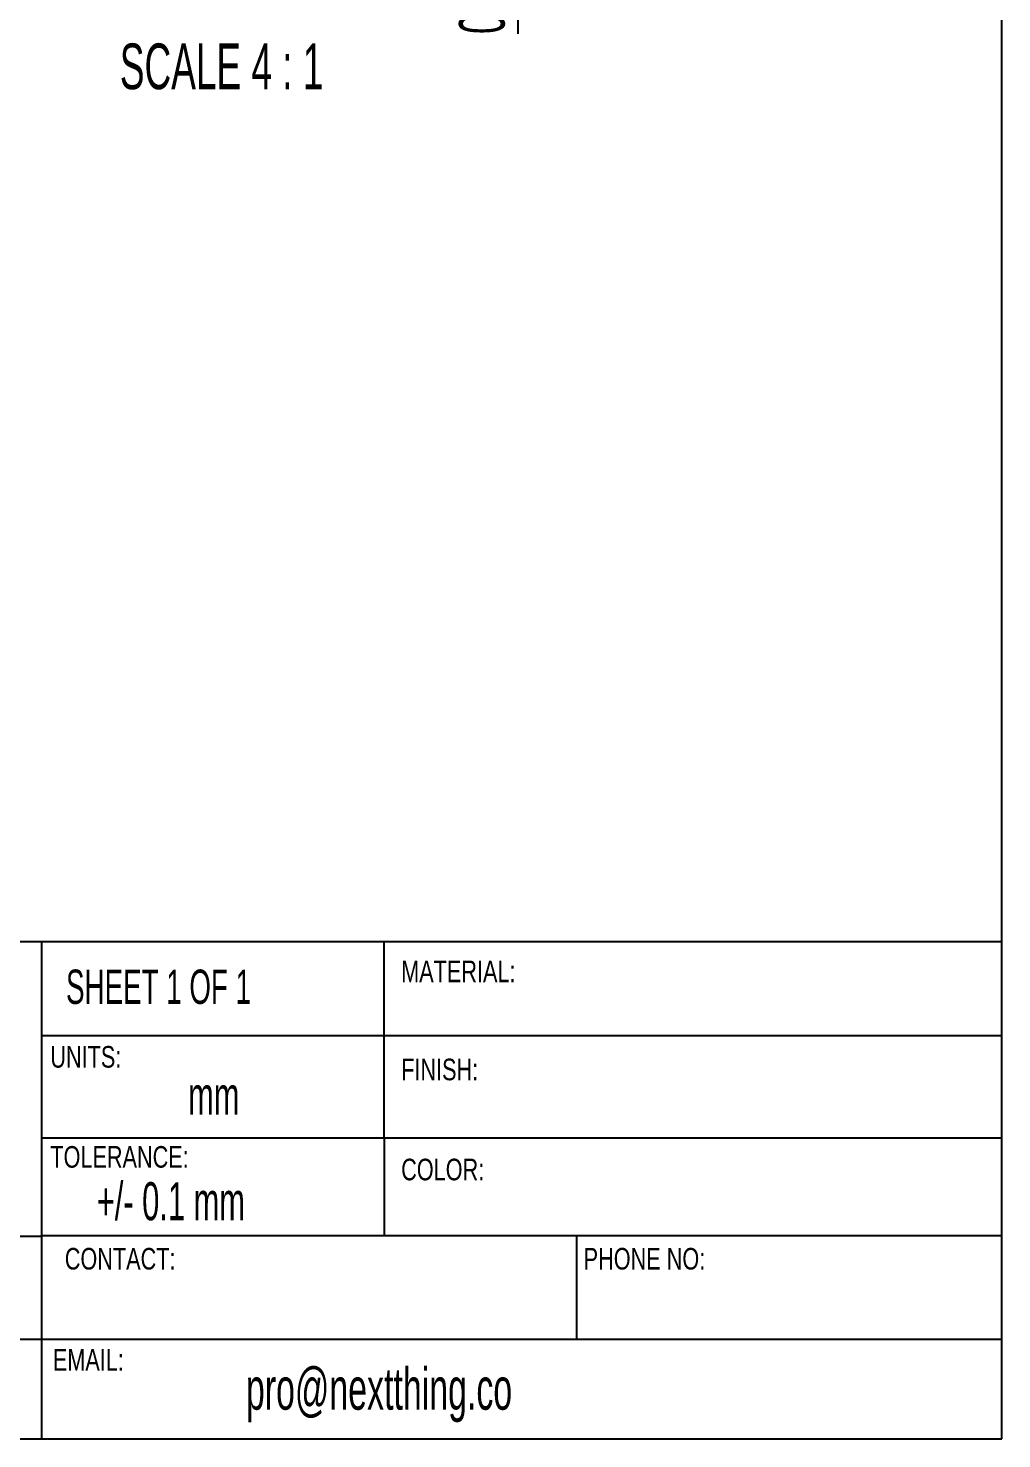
# Model space of a CAD drawing. Extents: x 13 to 282, y 8 to 200.
# Drawn here: x 214.7 to 282.3, y 8.5 to 106.5 of the extents above; entities that cross this region are included whole.
import ezdxf

# ---------------------------------------------------------------- set-up
doc = ezdxf.new("R2010")
doc.units = 0
doc.layers.get('0').update_dxf_attribs({"linetype": 'CONTINUOUS'})
doc.styles.add('SLDTEXTSTYLE0', font='TXT', dxfattribs={"width": 0.605})
doc.styles.add('SLDTEXTSTYLE1', font='TXT', dxfattribs={"width": 0.75})
doc.dimstyles.new('SLDDIMSTYLE5', dxfattribs={"dimtxt": 3.081982, "dimasz": 3.302, "dimexe": 0, "dimexo": 0.0625, "dimgap": 0.770496, "dimtad": 1, "dimdec": 1, "dimlfac": 0.25, "dimrnd": 1e-09, "dimtxsty": 'SLDTEXTSTYLE0', "dimsah": 1, "dimcen": 0.09, "dimazin": 3, "dimtfac": 1, "dimtdec": 1, "dimtmove": 0, "dimatfit": 3, "dimtolj": 1, "dimtzin": 12})

# ---------------------------------------------------------------- blocks, each defined once
blk = doc.blocks.new('_D_20')
at = {"color": 7, "linetype": 'CONTINUOUS'}
for p, q in [((248.661, 123.427), (248.661, 129.777)), ((228.746, 123.427), (249.661, 123.427)), ((248.661, 123.427), (248.661, 122.427)), ((240.626, 122.427), (249.661, 122.427)), ((248.661, 122.427), (248.661, 106.089))]:
    blk.add_line(p, q, dxfattribs=at)
for points in [[(248.661, 123.427), (249.169, 126.729), (248.153, 126.729)], [(248.661, 122.427), (248.153, 119.125), (249.169, 119.125)]]:
    blk.add_solid(points, dxfattribs=at)
at = {"color": 7, "linetype": 'CONTINUOUS', "char_height": 3.175, "attachment_point": 1, "rotation": 90, "style": 'SLDTEXTSTYLE0'}
for s, insert in [('TYP', (244.568, 113.159)), ('0.3', (244.568, 106.089))]:
    blk.add_mtext(s, dxfattribs=dict(at, insert=insert))
blk = doc.blocks.new('SW_NOTE_0')
at = {"color": 0, "linetype": 'CONTINUOUS', "char_height": 3.175, "attachment_point": 2, "style": 'SLDTEXTSTYLE0'}
for s, insert in [('DETAIL A', (9.872, 4.093)), ('SCALE 4 : 1', (9.87, -1.141))]:
    blk.add_mtext(s, dxfattribs=dict(at, insert=insert))

msp = doc.modelspace()

# ---------------------------------------------------------------- linework, layer by layer
at = {"color": 7, "linetype": 'CONTINUOUS'}
for p, q in [((282.263, 77.6), (282.263, 199.872)), ((282.263, 8.493), (282.263, 77.6)), ((151.435, 43.046), (282.263, 43.046)), ((215.567, 43.046), (215.567, 8.493)), ((239.375, 36.48), (239.375, 43.046)), ((282.263, 36.48), (215.567, 36.48)), ((239.375, 29.377), (239.375, 36.48)), ((282.263, 29.377), (215.567, 29.377)), ((239.375, 29.377), (239.375, 22.614)), ((151.435, 22.571), (215.567, 22.571)), ((215.567, 22.614), (282.263, 22.614)), ((252.729, 22.614), (252.729, 15.389)), ((282.263, 15.389), (151.435, 15.389)), ((12.777, 8.493), (282.263, 8.493))]:
    msp.add_line(p, q, dxfattribs=at)

# ---------------------------------------------------------------- block references
msp.add_blockref('SW_NOTE_0', (218.211, 106.569), dxfattribs=at)

# ---------------------------------------------------------------- texts
at = {"color": 7, "linetype": 'CONTINUOUS', "attachment_point": 1}
for s, insert, char_height, style in [('MATERIAL:', (240.552, 41.715), 1.5, 'SLDTEXTSTYLE1'), ('SHEET 1 OF 1', (217.278, 41.088), 2.38125, 'SLDTEXTSTYLE0'), ('UNITS:', (216.186, 35.778), 1.5, 'SLDTEXTSTYLE1'), ('FINISH:', (240.552, 34.901), 1.5, 'SLDTEXTSTYLE1'), ('mm', (225.755, 33.653), 2.6458, 'SLDTEXTSTYLE0'), ('TOLERANCE:', (216.186, 28.827), 1.5, 'SLDTEXTSTYLE1'), ('COLOR:', (240.552, 27.951), 1.5, 'SLDTEXTSTYLE1'), ('+/- 0.1 mm', (219.413, 26.321), 2.6458, 'SLDTEXTSTYLE0'), ('CONTACT:', (217.19, 21.752), 1.5, 'SLDTEXTSTYLE1'), ('PHONE NO:', (253.226, 21.752), 1.5, 'SLDTEXTSTYLE1'), ('EMAIL:', (216.361, 14.725), 1.5, 'SLDTEXTSTYLE1'), ('pro@nextthing.co', (229.77, 13.424), 2.91042, 'SLDTEXTSTYLE0')]:
    msp.add_mtext(s, dxfattribs=dict(at, insert=insert, char_height=char_height, style=style))

# ---------------------------------------------------------------- dimensions: what is measured, and where the dimension line sits
at = {"color": 7, "linetype": 'CONTINUOUS'}
dim = msp.add_linear_dim(base=(248.660669153, 122.427100361), p1=(227.746496521, 123.427100361), p2=(239.626090497, 122.427100361), angle=90, text='<> TYP', dimstyle='SLDDIMSTYLE5', dxfattribs=at)
dim.commit()
dim.dimension.update_dxf_attribs({"geometry": '_D_20', "text_midpoint": (248.660669153, 113.73249383), "dimtype": 160})

doc.saveas('drawing.dxf')
